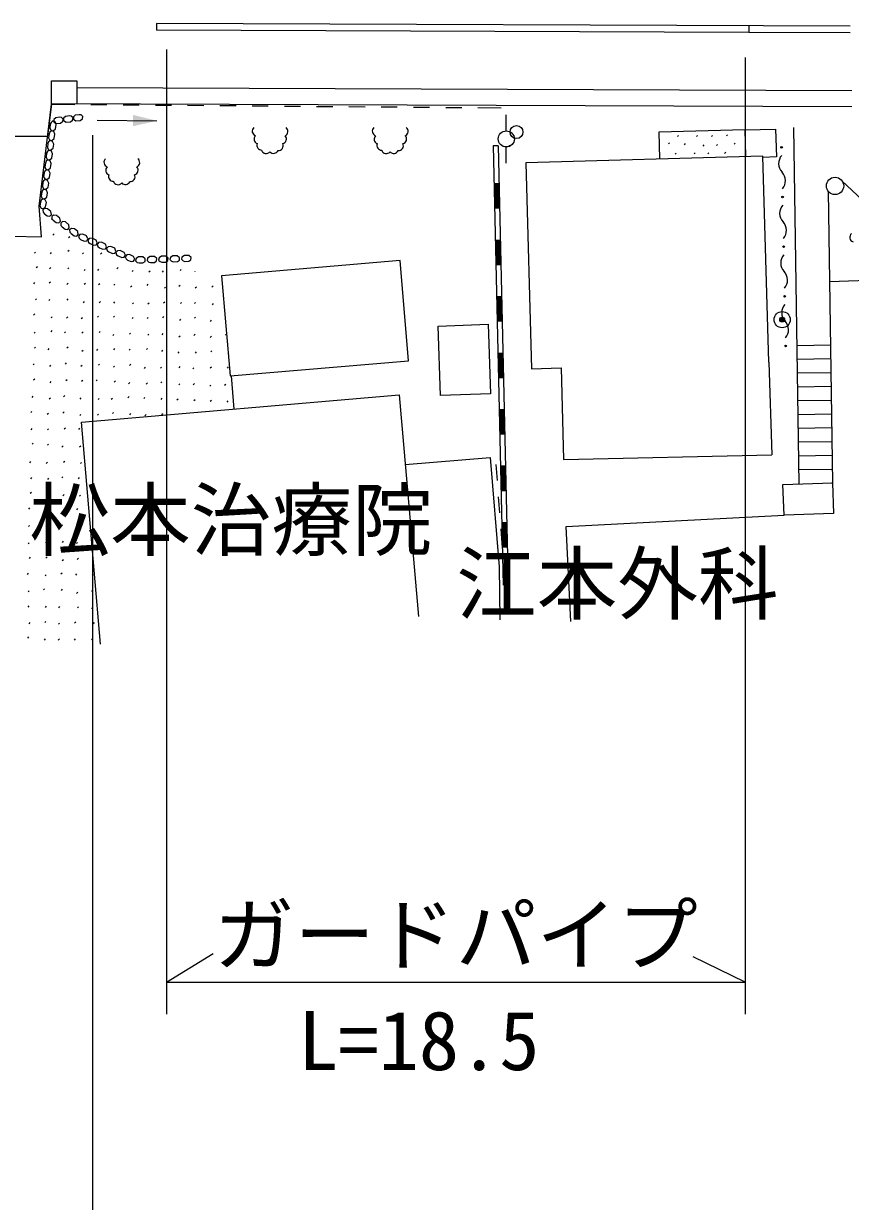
# Model space of a CAD drawing. Units: millimetres, scale not verified. Extents: x 40000 to 680000, y 20000 to 380000.
# Drawn here: x 417434 to 443064, y 242591 to 279074 of the extents above; entities that cross this region are included whole.
import ezdxf
from ezdxf.enums import TextEntityAlignment as Align

# ---------------------------------------------------------------- set-up
doc = ezdxf.new("R2010")
doc.units = ezdxf.units.MM
doc.header["$LTSCALE"] = 1000
doc.header["$PDMODE"] = 32
doc.header["$PDSIZE"] = 500
doc.layers.add('M-BGD', color=7, linetype='Continuous', lineweight=25)
doc.layers.add('M-STR-HTXT', color=7, linetype='Continuous', lineweight=13)
doc.styles.add('ＭＳ ゴシック', font='')
doc.styles.get('ＭＳ ゴシック').set_extended_font_data('MS Gothic')

msp = doc.modelspace()

# ---------------------------------------------------------------- hatches: boundary and pattern name
at = {"layer": 'M-BGD'}
msp.add_hatch(color=256, dxfattribs=at).paths.add_polyline_path([(420822, 275894), (421563, 276062), (420827, 276245)])

# ---------------------------------------------------------------- linework, layer by layer
for p, q in [((443060, 278990), (421551, 279074)), ((421551, 279074), (421555, 278874)), ((439910, 278802), (421555, 278874)), ((439911, 279002), (439910, 278802)), ((443059, 278790), (439910, 278802)), ((418303, 276586), (418303, 277305)), ((418303, 277305), (419083, 277305)), ((419083, 277305), (419083, 276583)), ((443107, 276990), (419083, 277083)), ((417917, 273418), (418302, 276577)), ((418303, 276586), (418181, 275584)), ((418302, 276577), (419019, 276571)), ((443105, 276490), (418303, 276586)), ((419519, 276567), (420019, 276563)), ((420519, 276559), (421019, 276555)), ((421519, 276551), (422019, 276547)), ((422519, 276543), (423019, 276539)), ((418733, 276196), (418674, 276147)), ((418854, 276212), (418733, 276196)), ((418912, 276203), (418854, 276212)), ((418967, 276157), (418912, 276203)), ((419037, 276236), (418978, 276187)), ((418978, 276187), (418979, 276114)), ((419158, 276252), (419037, 276236)), ((419215, 276243), (419158, 276252)), ((419270, 276197), (419215, 276243)), ((419260, 276126), (419270, 276197)), ((423519, 276535), (424019, 276531)), ((424519, 276526), (425019, 276522)), ((425519, 276518), (426019, 276514)), ((426519, 276510), (427019, 276506)), ((427519, 276502), (428019, 276498)), ((428519, 276494), (429019, 276490)), ((429519, 276486), (430019, 276482)), ((430519, 276478), (431019, 276474)), ((431519, 276470), (432236, 276464)), ((432397, 275751), (432397, 276251)), ((418262, 275961), (418247, 275840)), ((418247, 275840), (418279, 275770)), ((418285, 276014), (418262, 275961)), ((418343, 276056), (418285, 276014)), ((418409, 276028), (418343, 276056)), ((418350, 275753), (418423, 275814)), ((418430, 276156), (418371, 276107)), ((418371, 276107), (418372, 276034)), ((418372, 276034), (418449, 275979)), ((418444, 275946), (418409, 276028)), ((418423, 275814), (418444, 275946)), ((418551, 276172), (418430, 276156)), ((418449, 275979), (418583, 275992)), ((418609, 276163), (418551, 276172)), ((418583, 275992), (418653, 276046)), ((418664, 276117), (418609, 276163)), ((418653, 276046), (418664, 276117)), ((418674, 276147), (418676, 276074)), ((418676, 276074), (418753, 276019)), ((418753, 276019), (418886, 276032)), ((418886, 276032), (418956, 276086)), ((418956, 276086), (418967, 276157)), ((418979, 276114), (419056, 276059)), ((419056, 276059), (419189, 276072)), ((419189, 276072), (419260, 276126)), ((419714, 276085), (421563, 276062)), ((441474, 264812), (441306, 275858)), ((414476, 275598), (418181, 275584)), ((418224, 275659), (418209, 275538)), ((418209, 275538), (418241, 275469)), ((418267, 275452), (418209, 275411)), ((418247, 275713), (418224, 275659)), ((418241, 275469), (418312, 275451)), ((418305, 275754), (418247, 275713)), ((418333, 275424), (418267, 275452)), ((418279, 275770), (418350, 275753)), ((418371, 275726), (418305, 275754)), ((418312, 275451), (418385, 275512)), ((418406, 275644), (418371, 275726)), ((418385, 275512), (418406, 275644)), ((437157, 274879), (437134, 275721)), ((437699, 275573), (437734, 275609)), ((438291, 275573), (438327, 275609)), ((438755, 275573), (438791, 275609)), ((439219, 275595), (439255, 275630)), ((439793, 275779), (440741, 275807)), ((418171, 275109), (418148, 275055)), ((418186, 275357), (418171, 275236)), ((418171, 275236), (418203, 275167)), ((418229, 275150), (418171, 275109)), ((418209, 275411), (418186, 275357)), ((418203, 275167), (418274, 275150)), ((418295, 275122), (418229, 275150)), ((418274, 275150), (418347, 275210)), ((418330, 275040), (418295, 275122)), ((418368, 275342), (418333, 275424)), ((418347, 275210), (418368, 275342)), ((432145, 275291), (431995, 275288)), ((431995, 275288), (432304, 261681)), ((432145, 275291), (432454, 261684)), ((432397, 274751), (432397, 275251)), ((432520, 275283), (432476, 275285)), ((437422, 275345), (437457, 275380)), ((437918, 275320), (437953, 275356)), ((438495, 275279), (438530, 275315)), ((438908, 275294), (438943, 275329)), ((439162, 275052), (439198, 275088)), ((439460, 275336), (439496, 275371)), ((418110, 274753), (418095, 274632)), ((418133, 274807), (418110, 274753)), ((418148, 275055), (418133, 274934)), ((418133, 274934), (418165, 274865)), ((418191, 274849), (418133, 274807)), ((418165, 274865), (418236, 274848)), ((418257, 274820), (418191, 274849)), ((418236, 274848), (418309, 274908)), ((418292, 274739), (418257, 274820)), ((418271, 274606), (418292, 274739)), ((418309, 274908), (418330, 275040)), ((437627, 275024), (437663, 275059)), ((438220, 275038), (438255, 275073)), ((438641, 275038), (438676, 275073)), ((440531, 268590), (440351, 274969)), ((418072, 274451), (418057, 274331)), ((418095, 274505), (418072, 274451)), ((418095, 274632), (418127, 274563)), ((418153, 274547), (418095, 274505)), ((418127, 274563), (418198, 274546)), ((418219, 274518), (418153, 274547)), ((418198, 274546), (418271, 274606)), ((418254, 274437), (418219, 274518)), ((418233, 274304), (418254, 274437)), ((418034, 274149), (418019, 274029)), ((418019, 274029), (418051, 273959)), ((418057, 274203), (418034, 274149)), ((418057, 274331), (418089, 274261)), ((418115, 274245), (418057, 274203)), ((418089, 274261), (418160, 274244)), ((418181, 274217), (418115, 274245)), ((418122, 273942), (418195, 274002)), ((418160, 274244), (418233, 274304)), ((418216, 274135), (418181, 274217)), ((418195, 274002), (418216, 274135)), ((432052, 274109), (432069, 273359)), ((432082, 274109), (432099, 273360)), ((432112, 274110), (432129, 273360)), ((432142, 274111), (432159, 273361)), ((417996, 273848), (417981, 273727)), ((417981, 273727), (418013, 273657)), ((418039, 273641), (417981, 273600)), ((418019, 273901), (417996, 273848)), ((418013, 273657), (418084, 273640)), ((418077, 273943), (418019, 273901)), ((418105, 273613), (418039, 273641)), ((418051, 273959), (418122, 273942)), ((418143, 273915), (418077, 273943)), ((418084, 273640), (418157, 273700)), ((418178, 273833), (418143, 273915)), ((418157, 273700), (418178, 273833)), ((417958, 273546), (417943, 273425)), ((417943, 273425), (417975, 273355)), ((417981, 273600), (417958, 273546)), ((417975, 273355), (418046, 273338)), ((418086, 273350), (418029, 273306)), ((418029, 273306), (418037, 273235)), ((418046, 273338), (418119, 273399)), ((418174, 273340), (418086, 273350)), ((418140, 273531), (418105, 273613)), ((418119, 273399), (418140, 273531)), ((418280, 273257), (418174, 273340)), ((418037, 273235), (418072, 273189)), ((418072, 273189), (418170, 273116)), ((418170, 273116), (418246, 273110)), ((418246, 273110), (418296, 273164)), ((418296, 273164), (418280, 273257)), ((418305, 273012), (418317, 273024)), ((418364, 273144), (418307, 273100)), ((418307, 273100), (418315, 273029)), ((418315, 273029), (418350, 272983)), ((418350, 272983), (418448, 272910)), ((418452, 273134), (418364, 273144)), ((418448, 272910), (418525, 272904)), ((418558, 273051), (418452, 273134)), ((418525, 272904), (418574, 272958)), ((418574, 272958), (418558, 273051)), ((418642, 272938), (418585, 272894)), ((418730, 272928), (418642, 272938)), ((418836, 272844), (418730, 272928)), ((418343, 272522), (418378, 272557)), ((418585, 272894), (418593, 272823)), ((418593, 272823), (418628, 272776)), ((418628, 272776), (418726, 272704)), ((418726, 272704), (418803, 272698)), ((418803, 272698), (418852, 272751)), ((418852, 272751), (418836, 272844)), ((418920, 272731), (418863, 272688)), ((418863, 272688), (418871, 272617)), ((418871, 272617), (418906, 272570)), ((418906, 272570), (419004, 272498)), ((419008, 272721), (418920, 272731)), ((419114, 272638), (419008, 272721)), ((419081, 272492), (419130, 272545)), ((419130, 272545), (419114, 272638)), ((419181, 272545), (419135, 272489)), ((419269, 272554), (419181, 272545)), ((419390, 272497), (419269, 272554)), ((418830, 272445), (418865, 272481)), ((419004, 272498), (419081, 272492)), ((419135, 272489), (419158, 272422)), ((419158, 272422), (419203, 272384)), ((419203, 272384), (419315, 272336)), ((419315, 272336), (419391, 272347)), ((419427, 272410), (419390, 272497)), ((419391, 272347), (419427, 272410)), ((419471, 272417), (419425, 272362)), ((419425, 272362), (419449, 272295)), ((419449, 272295), (419494, 272257)), ((419559, 272427), (419471, 272417)), ((419494, 272257), (419605, 272208)), ((419680, 272370), (419559, 272427)), ((419605, 272208), (419681, 272219)), ((419718, 272283), (419680, 272370)), ((419681, 272219), (419718, 272283)), ((419761, 272290), (419716, 272235)), ((419716, 272235), (419739, 272167)), ((419739, 272167), (419784, 272130)), ((419850, 272300), (419761, 272290)), ((419971, 272243), (419850, 272300)), ((420008, 272156), (419971, 272243)), ((420140, 272173), (420052, 272163)), ((420261, 272115), (420140, 272173)), ((432092, 272359), (432109, 271609)), ((432122, 272360), (432139, 271610)), ((432152, 272360), (432169, 271611)), ((432182, 272361), (432199, 271611)), ((417771, 271963), (417807, 271998)), ((418264, 271946), (418299, 271981)), ((418808, 272025), (418843, 272060)), ((419261, 271940), (419296, 271975)), ((419784, 272130), (419896, 272081)), ((419824, 271935), (419860, 271970)), ((419896, 272081), (419971, 272092)), ((419971, 272092), (420008, 272156)), ((420052, 272163), (420006, 272108)), ((420006, 272108), (420029, 272040)), ((420029, 272040), (420074, 272003)), ((420074, 272003), (420186, 271954)), ((420186, 271954), (420262, 271965)), ((420298, 272028), (420261, 272115)), ((420262, 271965), (420298, 272028)), ((420342, 272036), (420296, 271980)), ((420296, 271980), (420320, 271913)), ((420320, 271913), (420365, 271876)), ((420430, 272046), (420342, 272036)), ((420365, 271876), (420476, 271827)), ((420552, 271988), (420430, 272046)), ((420476, 271827), (420552, 271838)), ((420589, 271901), (420552, 271988)), ((420552, 271838), (420589, 271901)), ((420633, 271909), (420587, 271853)), ((420587, 271853), (420610, 271786)), ((420721, 271919), (420633, 271909)), ((420842, 271861), (420721, 271919)), ((420879, 271774), (420842, 271861)), ((421000, 271845), (420925, 271798)), ((421134, 271845), (421000, 271845)), ((421205, 271782), (421134, 271845)), ((421280, 271809), (421262, 271739)), ((421355, 271856), (421280, 271809)), ((421489, 271856), (421355, 271856)), ((421560, 271793), (421489, 271856)), ((421635, 271820), (421617, 271750)), ((421710, 271867), (421635, 271820)), ((421845, 271866), (421710, 271867)), ((421915, 271804), (421845, 271866)), ((421909, 271731), (421915, 271804)), ((421990, 271831), (421973, 271761)), ((422066, 271877), (421990, 271831)), ((422200, 271877), (422066, 271877)), ((422271, 271815), (422200, 271877)), ((422265, 271742), (422271, 271815)), ((422345, 271841), (422328, 271772)), ((422421, 271888), (422345, 271841)), ((422555, 271888), (422421, 271888)), ((422626, 271825), (422555, 271888)), ((422620, 271752), (422626, 271825)), ((417827, 271515), (417863, 271550)), ((418239, 271482), (418275, 271518)), ((418803, 271474), (418839, 271509)), ((419313, 271424), (419348, 271459)), ((419733, 271426), (419768, 271462)), ((420329, 271479), (420364, 271514)), ((420610, 271786), (420655, 271749)), ((420655, 271749), (420767, 271700)), ((420767, 271700), (420842, 271711)), ((420842, 271711), (420879, 271774)), ((420925, 271798), (420907, 271728)), ((420907, 271728), (420957, 271677)), ((420957, 271677), (421014, 271663)), ((421014, 271663), (421135, 271667)), ((421135, 271667), (421199, 271709)), ((421199, 271709), (421205, 271782)), ((421262, 271739), (421312, 271688)), ((421312, 271688), (421369, 271674)), ((421369, 271674), (421491, 271678)), ((421491, 271678), (421554, 271720)), ((421554, 271720), (421560, 271793)), ((421617, 271750), (421667, 271699)), ((421667, 271699), (421724, 271685)), ((421724, 271685), (421846, 271688)), ((421846, 271688), (421909, 271731)), ((421973, 271761), (422023, 271710)), ((422023, 271710), (422079, 271696)), ((422079, 271696), (422201, 271699)), ((422201, 271699), (422265, 271742)), ((422286, 271421), (422321, 271456)), ((422328, 271772), (422378, 271721)), ((422378, 271721), (422435, 271706)), ((422435, 271706), (422556, 271710)), ((422556, 271710), (422620, 271752)), ((418232, 271040), (418267, 271075)), ((420799, 271393), (420835, 271428)), ((421321, 271384), (421356, 271419)), ((421738, 271376), (421774, 271412)), ((422751, 271398), (422756, 271402)), ((417750, 271017), (417786, 271052)), ((418779, 270993), (418815, 271028)), ((419315, 270998), (419351, 271033)), ((419760, 270990), (419796, 271026)), ((420229, 270971), (420264, 271006)), ((420750, 270911), (420786, 270947)), ((421266, 270962), (421301, 270998)), ((421800, 270875), (421835, 270910)), ((422251, 270936), (422287, 270971)), ((422754, 270888), (422790, 270923)), ((423274, 270910), (423309, 270946)), ((417801, 270514), (417836, 270549)), ((418215, 270496), (418251, 270531)), ((418784, 270511), (418820, 270546)), ((419293, 270426), (419328, 270461)), ((419780, 270424), (419815, 270460)), ((420230, 270417), (420265, 270453)), ((420807, 270392), (420843, 270428)), ((421290, 270388), (421326, 270424)), ((421774, 270420), (421809, 270455)), ((422299, 270399), (422334, 270434)), ((422728, 270402), (422763, 270437)), ((423287, 270364), (423323, 270400)), ((432131, 270610), (432148, 269860)), ((432161, 270610), (432178, 269860)), ((432191, 270611), (432208, 269861)), ((432221, 270612), (432238, 269862)), ((417745, 270044), (417780, 270080)), ((418289, 269957), (418324, 269992)), ((418769, 269951), (418804, 269987)), ((419724, 269977), (419759, 270012)), ((420217, 269976), (420252, 270011)), ((421750, 269961), (421785, 269997)), ((422729, 269944), (422764, 269979)), ((419224, 269937), (419260, 269972)), ((420800, 269934), (420835, 269969)), ((421261, 269936), (421297, 269972)), ((422276, 269878), (422311, 269913)), ((423229, 269848), (423264, 269884)), ((417763, 269482), (417799, 269517)), ((418289, 269529), (418325, 269564)), ((418703, 269492), (418738, 269528)), ((419241, 269487), (419277, 269522)), ((419777, 269505), (419813, 269540)), ((420198, 269413), (420234, 269448)), ((420713, 269454), (420748, 269489)), ((421286, 269421), (421322, 269457)), ((421726, 269434), (421762, 269469)), ((422250, 269370), (422285, 269405)), ((422716, 269415), (422751, 269450)), ((423219, 269354), (423255, 269389)), ((423697, 269428), (423732, 269463)), ((417773, 269016), (417808, 269051)), ((418192, 268971), (418228, 269007)), ((418778, 269025), (418814, 269060)), ((419242, 268926), (419277, 268962)), ((419704, 268952), (419739, 268987)), ((420232, 268969), (420267, 269005)), ((420705, 268954), (420741, 268989)), ((421243, 268974), (421278, 269009)), ((421719, 268917), (421755, 268953)), ((422224, 268866), (422260, 268901)), ((422764, 268867), (422799, 268902)), ((423235, 268903), (423270, 268938)), ((441409, 269106), (442443, 269122)), ((417729, 268504), (417764, 268539)), ((418730, 268529), (418766, 268564)), ((419757, 268490), (419792, 268525)), ((420720, 268486), (420755, 268522)), ((423774, 268834), (423795, 268855)), ((432171, 268860), (432188, 268110)), ((432201, 268861), (432218, 268111)), ((432231, 268861), (432248, 268112)), ((432261, 268862), (432278, 268112)), ((440531, 268590), (440625, 265718)), ((441415, 268679), (442450, 268695)), ((418244, 268457), (418279, 268493)), ((419214, 268458), (419249, 268493)), ((420221, 268428), (420257, 268464)), ((421179, 268392), (421214, 268427)), ((421676, 268401), (421712, 268436)), ((422253, 268413), (422288, 268448)), ((422677, 268375), (422712, 268411)), ((423222, 268409), (423257, 268445)), ((423754, 268405), (423790, 268440)), ((423867, 268164), (423955, 267133)), ((434099, 268409), (434165, 265568)), ((441422, 268252), (442456, 268268)), ((417744, 268034), (417780, 268069)), ((418257, 267949), (418292, 267985)), ((418745, 268017), (418781, 268052)), ((419234, 267997), (419269, 268033)), ((419683, 268003), (419718, 268038)), ((420244, 267968), (420280, 268003)), ((420691, 267917), (420726, 267953)), ((421238, 267907), (421274, 267943)), ((421688, 267941), (421723, 267976)), ((422245, 267879), (422280, 267915)), ((422696, 267886), (422732, 267922)), ((423207, 267839), (423243, 267874)), ((423666, 267869), (423701, 267904)), ((441428, 267824), (442463, 267840)), ((417699, 267494), (417735, 267529)), ((418232, 267451), (418268, 267486)), ((418676, 267515), (418712, 267550)), ((419186, 267444), (419221, 267479)), ((419743, 267429), (419778, 267465)), ((420151, 267435), (420186, 267470)), ((420671, 267483), (420706, 267519)), ((421160, 267456), (421196, 267492)), ((421697, 267431), (421732, 267466)), ((422187, 267415), (422223, 267450)), ((422717, 267395), (422753, 267431)), ((417657, 267026), (417692, 267061)), ((423219, 267373), (423255, 267408)), ((423744, 267351), (423779, 267387)), ((432211, 267110), (432228, 266361)), ((432241, 267111), (432258, 266361)), ((432271, 267112), (432288, 266362)), ((432301, 267113), (432318, 266363)), ((441435, 267397), (442469, 267413)), ((418168, 266972), (418203, 267008)), ((418653, 267009), (418688, 267045)), ((419177, 266932), (419213, 266967)), ((419822, 259854), (419229, 266725)), ((419726, 266943), (419762, 266978)), ((420190, 266991), (420225, 267026)), ((420724, 266956), (420759, 266991)), ((421197, 266925), (421232, 266960)), ((421720, 266957), (421755, 266993)), ((441441, 266970), (442476, 266986)), ((417670, 266493), (417706, 266529)), ((418171, 266489), (418206, 266525)), ((418694, 266518), (418730, 266554)), ((419147, 266503), (419182, 266538)), ((441448, 266543), (442482, 266558)), ((417702, 266044), (417737, 266079)), ((418173, 266014), (418208, 266049)), ((418622, 265957), (418657, 265993)), ((419173, 265961), (419209, 265996)), ((441454, 266115), (442489, 266131)), ((429265, 265416), (431894, 265638)), ((431894, 265638), (432181, 262244)), ((434165, 265568), (440625, 265718)), ((441460, 265688), (442495, 265704)), ((417626, 265473), (417661, 265508)), ((418138, 265450), (418174, 265485)), ((418675, 265488), (418711, 265523)), ((419199, 265443), (419234, 265478)), ((432073, 265415), (432111, 264917)), ((432251, 265361), (432268, 264611)), ((432281, 265362), (432298, 264612)), ((432311, 265362), (432328, 264612)), ((432341, 265363), (432358, 264613)), ((441467, 265261), (442502, 265276)), ((417656, 264976), (417691, 265012)), ((418185, 264957), (418220, 264992)), ((418618, 264999), (418653, 265034)), ((419133, 264975), (419168, 265010)), ((417644, 264529), (417679, 264564)), ((418186, 264516), (418221, 264551)), ((442508, 264849), (442542, 263901)), ((418653, 264450), (418688, 264485)), ((419165, 264432), (419200, 264468)), ((432149, 264418), (432188, 263920)), ((417596, 264034), (417631, 264070)), ((418087, 263989), (418122, 264024)), ((418641, 263949), (418676, 263984)), ((419084, 264014), (419120, 264049)), ((434248, 263500), (441007, 263845)), ((442542, 263901), (441007, 263845)), ((417587, 263491), (417623, 263526)), ((418122, 263476), (418157, 263511)), ((418603, 263508), (418638, 263543)), ((419081, 263488), (419116, 263523)), ((432226, 263421), (432272, 262832)), ((432290, 263611), (432307, 262862)), ((432320, 263612), (432337, 262862)), ((432350, 263613), (432367, 262863)), ((432380, 263613), (432397, 262864)), ((434399, 260557), (434248, 263500)), ((417577, 262957), (417612, 262992)), ((418123, 262992), (418158, 263028)), ((418638, 263002), (418673, 263037)), ((419070, 262970), (419105, 263005)), ((417616, 262510), (417651, 262545)), ((418129, 262517), (418165, 262552)), ((418635, 262442), (418671, 262478)), ((419097, 262476), (419132, 262511)), ((417557, 262014), (417592, 262049)), ((418104, 261963), (418139, 261998)), ((418592, 262029), (418627, 262064)), ((419051, 261991), (419087, 262026)), ((419556, 261986), (419592, 262021)), ((432181, 262244), (432193, 260609)), ((417574, 261471), (417609, 261507)), ((418049, 261534), (418085, 261570)), ((418610, 261516), (418645, 261551)), ((419079, 261423), (419115, 261458)), ((419550, 261486), (419585, 261522)), ((417575, 261000), (417610, 261035)), ((418109, 260992), (418144, 261027)), ((418527, 260979), (418562, 261015)), ((419102, 260975), (419137, 261010)), ((419551, 260950), (419586, 260986)), ((417603, 260483), (417639, 260519)), ((418092, 260519), (418128, 260555)), ((418518, 260468), (418553, 260503)), ((419015, 260505), (419051, 260541)), ((419602, 260483), (419638, 260518)), ((417566, 260042), (417601, 260077)), ((418078, 259978), (418113, 260013)), ((418511, 259979), (418546, 260014)), ((419013, 259980), (419049, 260016)), ((419543, 259995), (419578, 260030))]:
    msp.add_line(p, q, dxfattribs=at)
for points in [[(437134, 275721), (439792, 275795), (439816, 274954)], [(440741, 275807), (440767, 274941), (440352, 274928)], [(414483, 275207), (415136, 275201), (415162, 272525), (417994, 272467), (417917, 273418)], [(440351, 274969), (433002, 274762), (433182, 268383), (434099, 268409)], [(445533, 271193), (445521, 271657), (442800, 274205)], [(442371, 273883), (442508, 264849), (442492, 264849)], [(442414, 271081), (445966, 271209), (446962, 270281), (446994, 268536), (445205, 268476), (445081, 271177)], [(419229, 266725), (429079, 267576), (429672, 260704)], [(441007, 263845), (440973, 264794), (442508, 264849)]]:
    msp.add_lwpolyline(points, dxfattribs=at)
for points in [[(432172, 274111), (432022, 274108), (432039, 273358), (432189, 273362)], [(432212, 272362), (432062, 272358), (432079, 271609), (432229, 271612)], [(423571, 271264), (423834, 268162), (429368, 268630), (429105, 271733)], [(432251, 270612), (432101, 270609), (432118, 269859), (432268, 269863)], [(431838, 269758), (431911, 267610), (430362, 267558), (430289, 269705)], [(432291, 268863), (432141, 268859), (432158, 268110), (432308, 268113)], [(432331, 267113), (432181, 267110), (432198, 266360), (432348, 266363)], [(432371, 265364), (432221, 265360), (432238, 264610), (432388, 264614)], [(432410, 263614), (432260, 263611), (432277, 262861), (432427, 262864)]]:
    msp.add_lwpolyline(points, close=True, dxfattribs=at)
for centre, radius in [((432713, 275714), 201), ((432397, 275501), 250), ((440928, 275240), 25), ((442586, 274044), 268), ((440960, 273703), 25), ((440992, 272165), 25), ((441024, 270627), 25), ((440948, 269902), 75), ((440948, 269902), 60), ((440948, 269902), 45), ((440948, 269902), 30), ((440948, 269902), 15), ((440948, 269902), 10), ((441056, 269089), 25)]:
    msp.add_circle(centre, radius, dxfattribs=at)
for centre, radius, start, end in [((424672, 275742), 150, 131.6965, 250.3117), ((425480, 275736), 150, 295.5816, 51.8362), ((428394, 275741), 150, 131.6965, 250.3117), ((429202, 275735), 150, 295.5816, 51.8362), ((424728, 275496), 150, 135.4217, 248.9788), ((425433, 275501), 150, 284.4761, 41.842), ((428451, 275494), 150, 135.4217, 248.9788), ((429155, 275499), 150, 284.4761, 41.842), ((424815, 275303), 150, 159.4472, 269.0234), ((424955, 275198), 150, 197.5636, 321.1495), ((425185, 275203), 150, 221.4806, 335.9243), ((425334, 275292), 150, 265.1162, 25.1923), ((428537, 275301), 150, 159.4472, 269.0234), ((428678, 275197), 150, 197.5636, 321.1495), ((428907, 275202), 150, 221.4806, 335.9243), ((429057, 275290), 150, 265.1162, 25.1923), ((420076, 274777), 150, 131.6965, 250.3117), ((420884, 274771), 150, 295.5816, 51.8362), ((441225, 274737), 387, 139.0555, 223.3377), ((420133, 274530), 150, 135.4217, 248.9788), ((420219, 274338), 150, 159.4472, 269.0234), ((420739, 274327), 150, 265.1162, 25.1923), ((420837, 274536), 150, 284.4761, 41.842), ((440662, 274206), 387, 319.0555, 43.3377), ((420360, 274233), 150, 197.5636, 321.1495), ((420589, 274238), 150, 221.4806, 335.9243), ((441257, 273199), 387, 139.0555, 223.3377), ((440694, 272668), 387, 319.0555, 43.3377), ((443194, 272456), 150, 131.6965, 250.3117), ((441289, 271661), 387, 139.0555, 223.3377), ((440727, 271130), 387, 319.0555, 43.3377), ((441321, 270123), 387, 139.0555, 223.3377), ((440759, 269592), 387, 319.0555, 43.3377)]:
    msp.add_arc(centre, radius, start, end, dxfattribs=at)
msp.add_point((440948, 269902), dxfattribs=at)
at = {"layer": 'M-STR-HTXT'}
for p, q in [((421862, 278273), (421862, 248387)), ((439797, 278022), (439797, 248387)), ((419570, 275618), (419570, 227775)), ((421862, 249387), (423315, 250267)), ((439797, 249387), (438194, 250167)), ((421862, 249387), (439797, 249387))]:
    msp.add_line(p, q, dxfattribs=at)

# ---------------------------------------------------------------- texts
at = {"layer": 'M-BGD', "style": 'ＭＳ ゴシック'}
for s, p in [('松本治療院', (423867, 263701)), ('江本外科\u3000胃腸科', (440840, 261723))]:
    msp.add_text(s, height=1833, dxfattribs=at).set_placement(p, align=Align.MIDDLE_CENTER)
at = {"layer": 'M-STR-HTXT', "style": 'ＭＳ ゴシック'}
msp.add_text('ガードパイプ', height=1833, dxfattribs=at).set_placement((430830, 249387), align=Align.BOTTOM_CENTER)
msp.add_text('L=18.5', height=1833, dxfattribs=at).set_placement((425946, 246109), align=Align.BOTTOM_LEFT)

doc.saveas('drawing.dxf')
